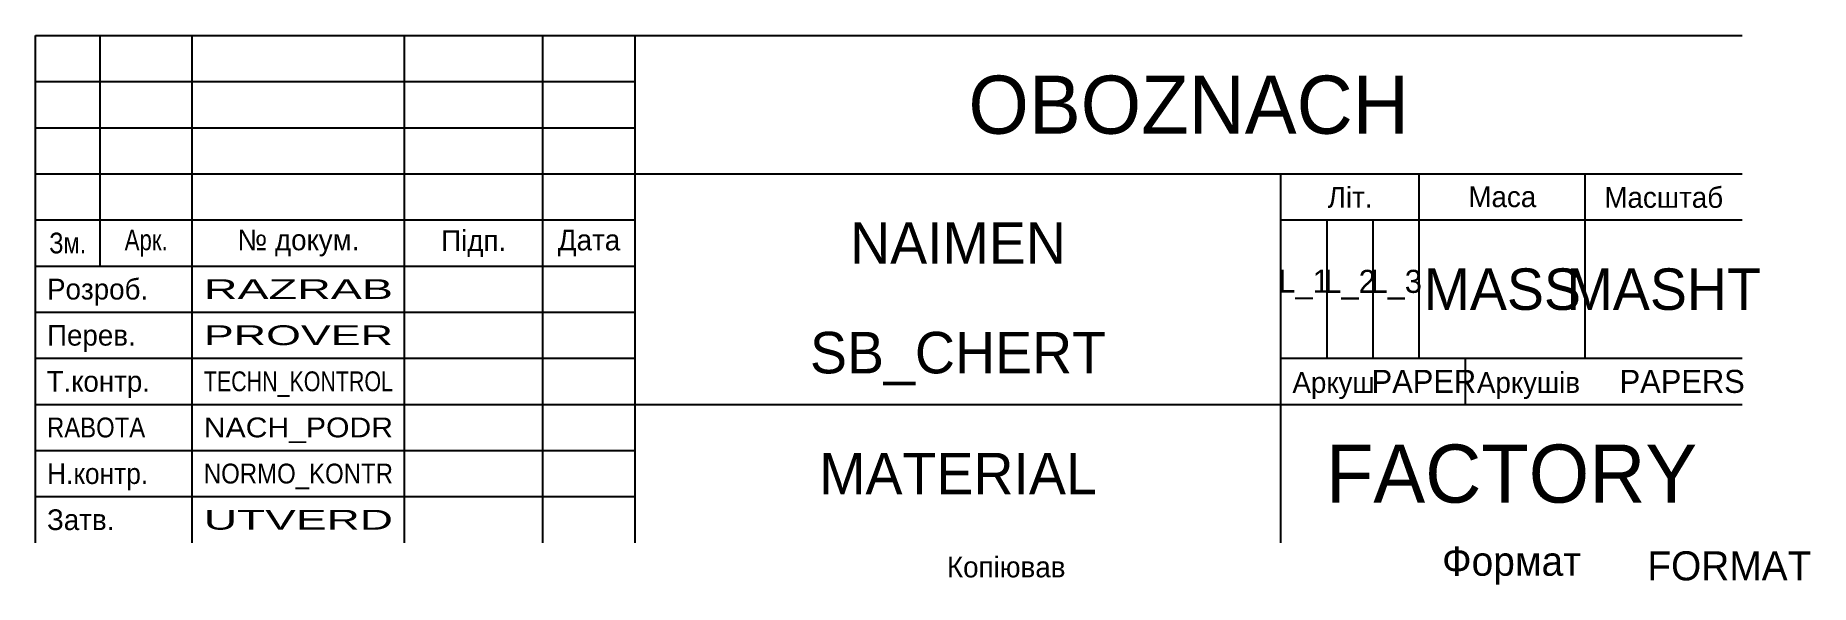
# Model space of a CAD drawing. Extents: x -190 to 2, y 0 to 60.
import ezdxf
from ezdxf.enums import TextEntityAlignment as Align

# ---------------------------------------------------------------- set-up
doc = ezdxf.new("R2010")
doc.units = 0
doc.header["$LTSCALE"] = 7
doc.header["$MEASUREMENT"] = 0
doc.layers.get('0').update_dxf_attribs({"linetype": 'CONTINUOUS'})
doc.styles.add('T', font='es_win.shx', dxfattribs={"bigfont": 'my_b_f.shx'})

msp = doc.modelspace()

# ---------------------------------------------------------------- linework, layer by layer
at = {"color": 1, "linetype": 'ByBlock'}
for p, q in [((-190, 60), (-5, 60)), ((-190, 5), (-190, 60)), ((-183, 35), (-183, 60)), ((-173, 5), (-173, 60)), ((-150, 5), (-150, 60)), ((-135, 5), (-135, 60)), ((-125, 5), (-125, 60)), ((-125, 45), (-5, 45)), ((-55, 5), (-55, 45)), ((-40, 25), (-40, 45)), ((-22, 25), (-22, 45)), ((-190, 40), (-125, 40)), ((-55, 40), (-5, 40)), ((-190, 35), (-125, 35)), ((-55, 25), (-5, 25)), ((-35, 20), (-35, 25)), ((-125, 20), (-5, 20))]:
    msp.add_line(p, q, dxfattribs=at)
at = {"color": 7, "linetype": 'ByBlock'}
for p, q in [((-190, 55), (-125, 55)), ((-190, 50), (-125, 50)), ((-190, 45), (-125, 45)), ((-50, 25), (-50, 40)), ((-45, 25), (-45, 40)), ((-190, 30), (-125, 30)), ((-190, 25), (-125, 25)), ((-190, 20), (-125, 20)), ((-190, 15), (-125, 15)), ((-190, 10), (-125, 10))]:
    msp.add_line(p, q, dxfattribs=at)

# ---------------------------------------------------------------- texts
at = {"color": 34, "linetype": 'ByBlock', "style": 'T'}
for s, p in [('Літ.', (-47.5, 42.5)), ('Маса', (-31, 42.5)), ('Масштаб', (-13.5, 42.5)), ('№ докум.', (-161.5, 37.5)), ('Підп.', (-142.5, 37.5)), ('Дата', (-130, 37.5))]:
    msp.add_text(s, height=2.25, dxfattribs=at).set_placement(p, align=Align.MIDDLE)
for s, width, p in [('Зм.', 0.85, (-186.5, 37.5)), ('Арк.', 0.8, (-178, 37.5))]:
    msp.add_text(s, height=2.25, dxfattribs=dict(at, width=width)).set_placement(p, align=Align.MIDDLE)
for s, p in [('Розроб.', (-188.75, 32.5)), ('Перев.', (-188.75, 27.5)), ('Т.контр.', (-188.8, 22.5)), ('Затв.', (-188.75, 7.5))]:
    msp.add_text(s, height=2.25, dxfattribs=at).set_placement(p, align=Align.MIDDLE_LEFT)
for s, p in [('Аркуш', (-53.75, 21.25)), ('Аркушів', (-33.75, 21.25)), ('Копіював', (-91.2, 1.25))]:
    msp.add_text(s, height=2.25, dxfattribs=at).set_placement(p)
at = {"color": 34, "linetype": 'ByBlock', "style": 'T', "width": 0.95}
msp.add_text('Н.контр.', height=2.25, dxfattribs=at).set_placement((-188.75, 12.5), align=Align.MIDDLE_LEFT)
at = {"color": 34, "linetype": 'ByBlock', "style": 'T'}
msp.add_text('Формат', height=3.15, dxfattribs=at).set_placement((-30, 3), align=Align.MIDDLE_CENTER)
at = {"color": 94, "linetype": 'ByBlock', "style": 'T'}
msp.add_attdef('OBOZNACH', text=' ', height=6.3, dxfattribs=at).set_placement((-65, 52.5), align=Align.MIDDLE)
at = {"color": 74, "linetype": 'ByBlock', "style": 'T', "flags": 8}
for tag, text, p in [('NAIMEN', '', (-90, 37.5)), ('SB_CHERT', 'Сборочный чертеж', (-90, 25))]:
    msp.add_attdef(tag, text=text, height=4.5, dxfattribs=at).set_placement(p, align=Align.MIDDLE)
at = {"color": 74, "linetype": 'ByBlock', "style": 'T'}
for tag, text, p in [('MASS', '', (-31, 32.5)), ('MASHT', '1:1', (-13.5, 32.5)), ('MATERIAL', ' ', (-90, 12.5))]:
    msp.add_attdef(tag, text=text, height=4.5, dxfattribs=at).set_placement(p, align=Align.MIDDLE)
at = {"color": 34, "linetype": 'ByBlock', "style": 'T'}
for tag, width, p, p2 in [('RAZRAB', 1.890199, (-171.75, 31.42), (-151.25, 31.42)), ('PROVER', 2.003688, (-171.75, 26.43), (-151.25, 26.43)), ('NORMO_KONTR', 1.033821, (-171.75, 11.43), (-151.25, 11.43))]:
    msp.add_attdef(tag, text='', height=2.15, dxfattribs=dict(at, width=width)).set_placement(p, p2, align=Align.FIT)
at = {"color": 34, "linetype": 'ByBlock', "style": 'T', "flags": 8}
for tag, p in [('L_1', (-52.5, 33)), ('L_2', (-47.5, 33)), ('L_3', (-42.5, 33))]:
    msp.add_attdef(tag, text=' ', height=2.5, dxfattribs=at).set_placement(p, align=Align.MIDDLE)
for tag, width, p, p2 in [('TECHN_KONTROL', 0.920609, (-171.75, 21.43), (-151.25, 21.43)), ('NACH_PODR', 1.313586, (-171.75, 16.43), (-151.25, 16.43)), ('UTVERD', 2.01884, (-171.75, 6.42), (-151.25, 6.42))]:
    msp.add_attdef(tag, text='', height=2.15, dxfattribs=dict(at, width=width)).set_placement(p, p2, align=Align.FIT)
at = {"color": 34, "linetype": 'ByBlock', "style": 'T'}
for tag, text, p in [('PAPER', ' ', (-39.5, 22.5)), ('PAPERS', '1 ', (-11.5, 22.5))]:
    msp.add_attdef(tag, text=text, height=2.5, dxfattribs=at).set_placement(p, align=Align.MIDDLE)
at = {"color": 34, "linetype": 'ByBlock', "style": 'T', "width": 0.9, "flags": 8}
msp.add_attdef('RABOTA', text='Нач.від.', height=2.15, dxfattribs=at).set_placement((-188.75, 17.5), align=Align.MIDDLE_LEFT)
at = {"color": 94, "linetype": 'ByBlock', "style": 'T', "flags": 8}
msp.add_attdef('FACTORY', text='', height=6.3, dxfattribs=at).set_placement((-30, 12.5), align=Align.MIDDLE)
at = {"color": 34, "linetype": 'ByBlock', "style": 'T'}
msp.add_attdef('FORMAT', text='А4', height=3.15, dxfattribs=at).set_placement((-15.28, 2.5), align=Align.MIDDLE_LEFT)

doc.saveas('drawing.dxf')
